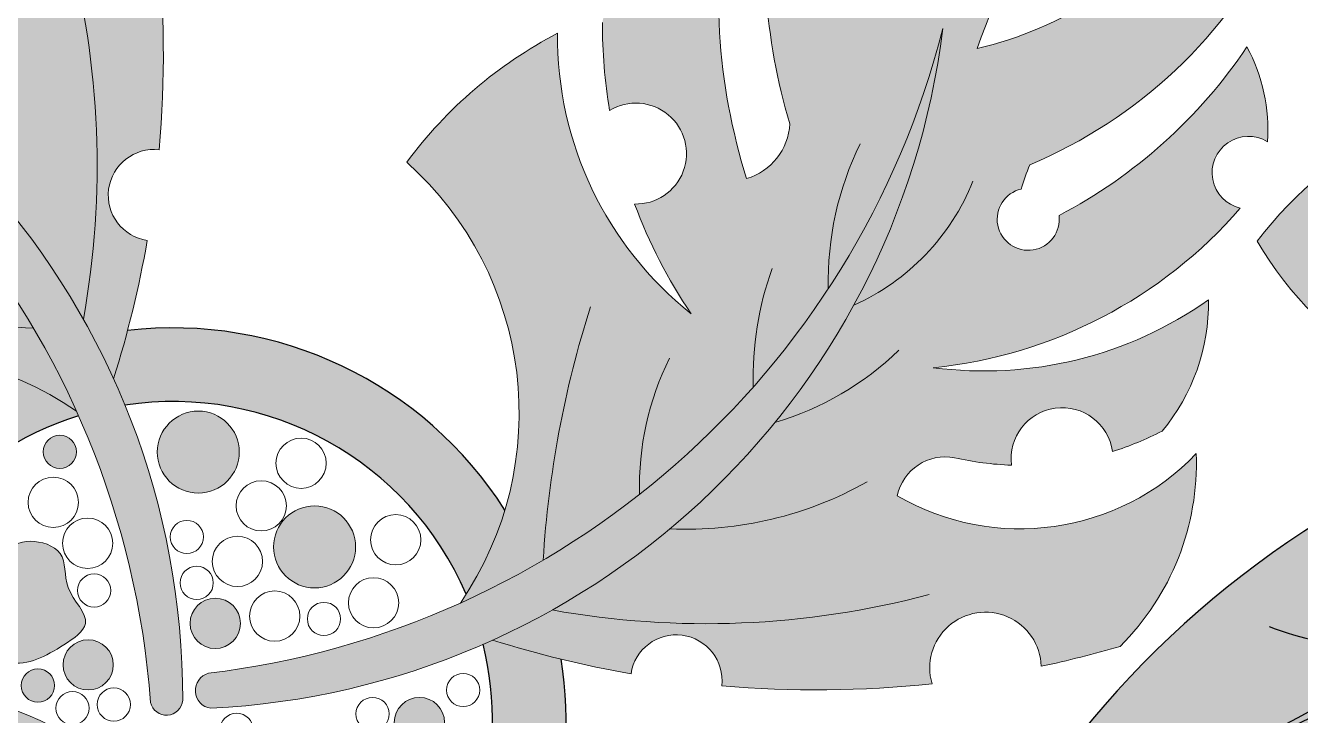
# Model space of a CAD drawing. Header units: inches. Extents: x 9636 to 21597, y -10243 to 557.
# Drawn here: x 13398.07 to 13414.81, y -8530.56 to -8521.49 of the extents above; entities that cross this region are included whole.
import ezdxf

# ---------------------------------------------------------------- set-up
doc = ezdxf.new("R2010")
doc.units = ezdxf.units.IN
doc.header["$MEASUREMENT"] = 0
doc.layers.add('estofado', color=7, linetype='Continuous', lineweight=25)
doc.layers.add('MESA', color=7, linetype='Continuous')

# ---------------------------------------------------------------- blocks, each defined once
blk = doc.blocks.new('folha Ant')
at = {"layer": 'MESA', "ltscale": 0.8}
h = blk.add_hatch(color=85, dxfattribs=at)
h.dxf.hatch_style = 1
h.set_gradient(color1=(103, 159, 96), color2=(179, 207, 175), one_color=1, tint=0.75, name='INVCURVED')
h.paths.add_polyline_path([(0.2265621468313839, 0.067551627434284, 0.1995123331975758), (0.09892586465855402, 0.006731651373172554, 0.0967495278531692), (0.3533341132944088, 0.007492088701326338, -0.08665420676483183), (0.1023075862732412, -0.005289201364917062, 0.1924888780828612), (0.2265621468304744, -0.06244837256554092, 0.1586077411667837), (0.3952802919023952, 0.002551627434343118, 0.1586077411660197)])
h = blk.add_hatch(color=35, dxfattribs=at)
h.dxf.hatch_style = 1
h.set_gradient(color1=(179, 116, 77), color2=(114, 74, 49), one_color=1, tint=0.3199999928474426, name='CURVED')
h.paths.add_polyline_path([(0.05000099493565813, -0.0003325791788029164), (0.0485055512837107, 0.005697716308816325, 0.03310768506175343), (0, -5.684341886080801e-14, 0.8090823413515376), (0.001982235223181306, -0.00600525314899869, -0.032777259300629)])
h.paths.add_polyline_path([(0.09733876678762954, 0.004943037555904084, 0.03310768506174779), (0.0485055512837107, 0.005697716308816325), (0.05000099493565813, -0.0003325791788029164, -0.03277725930060161), (0.09834927486917877, -0.0009839943787710581), (0.0952802919024407, 0.002551627434456805)])
h = blk.add_hatch(color=85, dxfattribs=at)
h.dxf.hatch_style = 1
h.set_gradient(color1=(103, 159, 96), color2=(52, 80, 48), one_color=1, tint=0.25)
h.paths.add_polyline_path([(0.353334113293613, 0.007492088701155808, -0.09674952785286056), (0.09892586465855402, 0.006731651373229397, 0.007527451123012324), (0.09528029190232701, 0.002551627434399961, 0.01429188129494994), (0.1023075862732412, -0.005289201364917062, 0.08665420676455064)])
blk.add_lwpolyline([(0.09834927486917877, -0.0009839943787710581), (0.09528029190232701, 0.002551627434399961), (0.09733876678762954, 0.004943037555904084, 0.06628802967972178), (0, -5.684341886080801e-14, 0.8090823413515378), (0.001982235223181306, -0.00600525314899869, -0.06562502276091056)], format="xyb", close=True, dxfattribs=at)
for centre, radius, start, end in [((0.2359212193687199, -0.116427435949106), 0.1842169590516126, 92.91214396360807, 139.7695295797653), ((0.2110445794835414, -0.22419454821312), 0.2921585629436255, 50.90546460646404, 86.95538728132964), ((0.1514763381197781, 0.1013313988557911), 0.1128992328564817, 290.5634166545447, 330.4539067144626), ((0.2122509936349388, 0.08793577454724755), 0.09551348369490566, 283.0012749323539, 333.1910720874903), ((0.1143519570299532, 0.1191639001535236), 0.1187176334694229, 277.6411412097905, 318.4820087943453), ((0.2241834180391606, 0.6583472640468244), 0.6635452971417175, 259.1189790274021, 281.2235391101338), ((0.1912233305980635, 0.7198824189188713), 0.7306024147604738, 263.0096624057024, 282.8198580038254), ((0.2359212193687199, 0.1215306908179059), 0.1842169590516126, 220.2304704202346, 267.0878560363919), ((0.2110445794835414, 0.2292978030819199), 0.2921585629436255, 273.0446127186704, 309.0945353935359), ((0.1126560144376754, -0.1239479423437615), 0.1214242157519734, 41.75279468237299, 70.1060592868036), ((0.185327045767167, -0.08212347498869121), 0.07272381235332499, 27.73755792858033, 79.23474605660121), ((0.2380907894142865, -0.09953432116532213), 0.0901952331959032, 48.80268108674045, 88.011030410351)]:
    blk.add_arc(centre, radius, start, end, dxfattribs=at)
blk = doc.blocks.new('folha A')
at = {"layer": 'MESA', "ltscale": 0.8}
h = blk.add_hatch(color=7, dxfattribs=at)
h.dxf.hatch_style = 1
h.set_gradient(color1=(237, 238, 238), one_color=1, tint=1)
h.paths.add_polyline_path([(0.1500000000024784, -7.673861546209082e-12, 0.2569091805170801), (0.05431242336749165, 0.04999999999228066, 0.2403030205165218), (0.002782093347718728, 0.007503646251052487, -0.3583807301859824), (0.04894139678992815, 0.03059436764254997, 0.2702333190890776), (5.456968210637569e-12, -1.932676241267473e-12, -0.3489770048102109), (0.03628817426874775, 0.01493760461522697, 0.2509502793129825), (0.003901165531260631, -7.219114195322618e-12, -0.2453890551403372), (0.02981159426781232, 0.00799554186886553, 0.1532458537889449), (0.008185660595472655, -6.87805368215777e-12, 0.1518402250092038), (0.02960036002639299, -0.00798438780594779, 0.00137366511991412), (0.02981159426769864, -0.007995541881200552, -0.245389055139057), (0.003901165531260631, -5.172751116333529e-12, 0.2509502793127925), (0.03628817426874775, -0.014937604627562, -0.3489770048638718), (2.501110429875553e-12, -5.172751116333529e-12, 0.2702333191166405), (0.04894139678970078, -0.03059436765488499, -0.358380731124288), (0.002782093292694299, -0.007503646139639386, 0.240303021013481), (0.05431242336737796, -0.05000000000768523, 0.2569091805174252)])
edge = h.paths.add_edge_path(flags=16)
edge.add_arc((0.00978980243417027, 0.05522664400842814), 0.05522670332586323, 269.91602910653864, 271.41538979230364, ccw=False)
edge.add_arc((0.01099763063768933, -0.04872312625246877), 0.04874016773395203, 89.8162517801581, 91.51516711851127, ccw=False)
edge.add_arc((0.00978980243451133, 0.05522664400848498), 0.05522670332586323, 271.4153897919484, 288.9744624160262)
edge.add_spline(control_points=[(0.02784935699230573, 0.002988858237756631), (0.02806037680102236, 0.002966732311222131), (0.03002978532470024, 0.00275302420556045), (0.03199132851580089, 0.002473086161046467), (0.03373926401559402, 0.002219317153333122)], knot_values=[0.2471511740125481, 0.2471511740125481, 0.2471511740125481, 0.2471511740125481, 0.247785628570655, 0.2530743171580143, 0.2530743171580143, 0.2530743171580143, 0.2530743171580143], degree=3, periodic=0)
edge.add_spline(control_points=[(0.03373926401559402, 0.002219317153333122), (0.03490100220369641, 0.002050653522871926), (0.0360611952067984, 0.001880304044732384), (0.03722065705585464, 0.001722650487010924)], knot_values=[0.2436361292652643, 0.2436361292652643, 0.2436361292652643, 0.2436361292652643, 0.2471511740125481, 0.2471511740125481, 0.2471511740125481, 0.2471511740125481], degree=3, periodic=0)
edge.add_spline(control_points=[(0.03722065705585464, 0.001722650487010924), (0.03854585793260412, 0.001542461175120025), (0.04049246844272147, 0.001301966591597647), (0.04243964135309852, 0.001143708377355779), (0.04306257879022724, 0.001100603847874027)], knot_values=[0.2377304945037521, 0.2377304945037521, 0.2377304945037521, 0.2377304945037521, 0.2417479965750198, 0.2436361292652643, 0.2436361292652643, 0.2436361292652643, 0.2436361292652643], degree=3, periodic=0)
edge.add_spline(control_points=[(0.04306257879022724, 0.001100603847874027), (0.04402336983901023, 0.001034121335180771), (0.04498509547522644, 0.0009854644238203036), (0.04594898623838617, 0.0009512840470620176)], knot_values=[0.2348183224622999, 0.2348183224622999, 0.2348183224622999, 0.2348183224622999, 0.2377304945037521, 0.2377304945037521, 0.2377304945037521, 0.2377304945037521], degree=3, periodic=0)
edge.add_spline(control_points=[(0.04594898623838617, 0.0009512840470620176), (0.04723566903919618, 0.0009056571932433144), (0.04852620991562162, 0.0008858263155957502), (0.04982353589400645, 0.000883825147582229)], knot_values=[0.2309309092598198, 0.2309309092598198, 0.2309309092598198, 0.2309309092598198, 0.2348183224622999, 0.2348183224622999, 0.2348183224622999, 0.2348183224622999], degree=3, periodic=0)
edge.add_spline(control_points=[(0.04982353589400645, 0.000883825147582229), (0.05131195264323196, 0.0008815292157464683), (0.05280930053970678, 0.0009027023137946344), (0.05431999989559699, 0.0009353140121675096)], knot_values=[0.2264708961110354, 0.2264708961110354, 0.2264708961110354, 0.2264708961110354, 0.2309309092598199, 0.2309309092598199, 0.2309309092598199, 0.2309309092598199], degree=3, periodic=0)
edge.add_spline(control_points=[(0.05431999989559699, 0.0009353140121675096), (0.05467675710667663, 0.0009430153847347356), (0.0563551683278547, 0.0009821669427196866), (0.05805127458336301, 0.001031886807993487), (0.05937170986010187, 0.001127383879236277)], knot_values=[0.2215260703448321, 0.2215260703448321, 0.2215260703448321, 0.2215260703448321, 0.222579318859487, 0.2264708961110354, 0.2264708961110354, 0.2264708961110354, 0.2264708961110354], degree=3, periodic=0)
edge.add_spline(control_points=[(0.05937170986010187, 0.001127383879236277), (0.06085054868128736, 0.001234337077846703), (0.06231132516677462, 0.001411993067449657), (0.06371841402517475, 0.00173034106637715)], knot_values=[0.2171676473178, 0.2171676473178, 0.2171676473178, 0.2171676473178, 0.2215260703448321, 0.2215260703448321, 0.2215260703448321, 0.2215260703448321], degree=3, periodic=0)
edge.add_spline(control_points=[(0.06371841402517475, 0.00173034106637715), (0.06478352722297132, 0.001971318495122887), (0.06603866541559, 0.002361556979622037), (0.06722575404944564, 0.002915198858829626), (0.06743343269488378, 0.003016158018738224)], knot_values=[0.2131642620453263, 0.2131642620453263, 0.2131642620453263, 0.2131642620453263, 0.2164634238997696, 0.2171676473178, 0.2171676473178, 0.2171676473178, 0.2171676473178], degree=3, periodic=0)
edge.add_spline(control_points=[(0.06743343269488378, 0.003016158018738224), (0.06849341873180492, 0.003531450766445232), (0.07003759998883652, 0.004443105660868696), (0.0718040038906338, 0.005119672609225745), (0.07239768455485773, 0.005238589964903895)], knot_values=[0.2077773224475375, 0.2077773224475375, 0.2077773224475375, 0.2077773224475375, 0.2113716592103856, 0.2131642620453263, 0.2131642620453263, 0.2131642620453263, 0.2131642620453263], degree=3, periodic=0)
edge.add_spline(control_points=[(0.07239768455485773, 0.005238589964903895), (0.07291081872870109, 0.005341373435499008), (0.07435783566472765, 0.005406880691339211), (0.07574462811965077, 0.004447207654777685), (0.07622359343702101, 0.003643406866558507)], knot_values=[0.203445163018474, 0.203445163018474, 0.203445163018474, 0.203445163018474, 0.2049945578871382, 0.2077773224475375, 0.2077773224475375, 0.2077773224475375, 0.2077773224475375], degree=3, periodic=0)
edge.add_spline(control_points=[(0.07622359343702101, 0.003643406866558507), (0.07625266308502887, 0.00359462211082473), (0.07681429440560805, 0.002586127203869637), (0.07670026749940462, 0.001198854166148067), (0.07634833208931013, 1.875992921895886e-05), (0.07631620536676564, -8.157449991585963e-05)], knot_values=[0.1996944706411438, 0.1996944706411438, 0.1996944706411438, 0.1996944706411438, 0.1998633638435843, 0.2031371852270858, 0.203445163018474, 0.203445163018474, 0.203445163018474, 0.203445163018474], degree=3, periodic=0)
edge.add_spline(control_points=[(0.07631620536676564, -8.157449991585963e-05), (0.07609225497276384, -0.0007809902242001954), (0.07566169105405152, -0.001662688312421778), (0.0750175512879423, -0.002399841302008099), (0.07483154352223664, -0.002587782702221375)], knot_values=[0.1967564236367511, 0.1967564236367511, 0.1967564236367511, 0.1967564236367511, 0.1989032889930779, 0.1996944706411438, 0.1996944706411438, 0.1996944706411438, 0.1996944706411438], degree=3, periodic=0)
edge.add_spline(control_points=[(0.07483154352223664, -0.002587782702221375), (0.07430826653637723, -0.003116499388340799), (0.07343737783855886, -0.003739118601174596), (0.0725002137970705, -0.004194495265949172), (0.0722284720523021, -0.004312485862044468)], knot_values=[0.1936429904609736, 0.1936429904609736, 0.1936429904609736, 0.1936429904609736, 0.1958687424163022, 0.1967564236367511, 0.1967564236367511, 0.1967564236367511, 0.1967564236367511], degree=3, periodic=0)
edge.add_spline(control_points=[(0.0722284720523021, -0.004312485862044468), (0.0708485967844581, -0.004911629381581406), (0.0693515594737164, -0.005205392269715503), (0.06784782701390668, -0.005423134433044652)], knot_values=[0.1891354409754396, 0.1891354409754396, 0.1891354409754396, 0.1891354409754396, 0.1936429904609736, 0.1936429904609736, 0.1936429904609736, 0.1936429904609736], degree=3, periodic=0)
edge.add_spline(control_points=[(0.06784782701390668, -0.005423134433044652), (0.06771109282829002, -0.005442933698020624), (0.0666955122037507, -0.005585264745889162), (0.06568145818800986, -0.005702453773039906), (0.06480480992911453, -0.005788476722557334)], knot_values=[0.1860923947748148, 0.1860923947748148, 0.1860923947748148, 0.1860923947748148, 0.186502265629451, 0.1891354409754396, 0.1891354409754396, 0.1891354409754396, 0.1891354409754396], degree=3, periodic=0)
edge.add_spline(control_points=[(0.06480480992911453, -0.005788476722557334), (0.06346987846325192, -0.005919469673131061), (0.06213685268392055, -0.006014795047178723), (0.06080459832423912, -0.006086612136357417)], knot_values=[0.1820826809719926, 0.1820826809719926, 0.1820826809719926, 0.1820826809719926, 0.1860923947748149, 0.1860923947748149, 0.1860923947748149, 0.1860923947748149], degree=3, periodic=0)
edge.add_spline(control_points=[(0.06080459832423912, -0.006086612136357417), (0.05957802838531734, -0.006152732154646401), (0.05835211233090831, -0.006198925661351495), (0.05712596498244693, -0.00623468172915409)], knot_values=[0.1783910477803653, 0.1783910477803653, 0.1783910477803653, 0.1783910477803653, 0.1820826809719925, 0.1820826809719925, 0.1820826809719925, 0.1820826809719925], degree=3, periodic=0)
edge.add_spline(control_points=[(0.05712596498244693, -0.00623468172915409), (0.05675494932904712, -0.006245501033106393), (0.05552221269863367, -0.006278272182100864), (0.05428897160959423, -0.006303396491318836), (0.05342656269056079, -0.006314048167666897)], knot_values=[0.1746797876871894, 0.1746797876871894, 0.1746797876871894, 0.1746797876871894, 0.175796826109966, 0.1783910477803653, 0.1783910477803653, 0.1783910477803653, 0.1783910477803653], degree=3, periodic=0)
edge.add_spline(control_points=[(0.05342656269056079, -0.006314048167666897), (0.05249061516803977, -0.006325608124768678), (0.05155424776023665, -0.006329028731045128), (0.05061731985131246, -0.006320252625926059)], knot_values=[0.171864353741853, 0.171864353741853, 0.171864353741853, 0.171864353741853, 0.1746797876871893, 0.1746797876871893, 0.1746797876871893, 0.1746797876871893], degree=3, periodic=0)
edge.add_spline(control_points=[(0.05061731985131246, -0.006320252625926059), (0.04941778867168978, -0.006309016743671236), (0.04821733876349299, -0.006277788988711563), (0.04701567503923343, -0.006218054850364751)], knot_values=[0.1682598066156458, 0.1682598066156458, 0.1682598066156458, 0.1682598066156458, 0.171864353741853, 0.171864353741853, 0.171864353741853, 0.171864353741853], degree=3, periodic=0)
edge.add_spline(control_points=[(0.04701567503923343, -0.006218054850364751), (0.04533352135808855, -0.006134435782371384), (0.04335782696955448, -0.005970847525702538), (0.04137774721482401, -0.005698290707812248), (0.04108596226785721, -0.005656084751194612)], knot_values=[0.1623418216133556, 0.1623418216133556, 0.1623418216133556, 0.1623418216133556, 0.1673876610569998, 0.1682598066156458, 0.1682598066156458, 0.1682598066156458, 0.1682598066156458], degree=3, periodic=0)
edge.add_spline(control_points=[(0.04108596226785721, -0.005656084751194612), (0.03985202739011129, -0.005477599183620896), (0.03861851202816524, -0.005262653993156619), (0.03739439345929441, -0.00503605057696177)], knot_values=[0.1586535887747186, 0.1586535887747186, 0.1586535887747186, 0.1586535887747186, 0.1623418216133555, 0.1623418216133555, 0.1623418216133555, 0.1623418216133555], degree=3, periodic=0)
edge.add_spline(control_points=[(0.03739439345929441, -0.00503605057696177), (0.03652465952029615, -0.004875049276279242), (0.0356596691536879, -0.004708162814949901), (0.034802642192858, -0.004544286581960932)], knot_values=[0.1560331062850654, 0.1560331062850654, 0.1560331062850654, 0.1560331062850654, 0.1586535887747186, 0.1586535887747186, 0.1586535887747186, 0.1586535887747186], degree=3, periodic=0)
edge.add_spline(control_points=[(0.034802642192858, -0.004544286581960932), (0.03347198734707035, -0.004289845690948368), (0.03168210438002461, -0.003952487673529959), (0.02995042858333363, -0.003690664828013723), (0.02948815832485252, -0.003626515103007932)], knot_values=[0.1504801710943955, 0.1504801710943955, 0.1504801710943955, 0.1504801710943955, 0.1545488385723417, 0.1560331062850654, 0.1560331062850654, 0.1560331062850654, 0.1560331062850654], degree=3, periodic=0)
edge.add_arc((0.01099763063734827, -0.04872312625246877), 0.04874016773395205, 67.70537335333205, 89.81625177975714)
at = {"layer": 'MESA', "lineweight": 5, "ltscale": 0.8}
h = blk.add_hatch(color=83, dxfattribs=at)
h.dxf.hatch_style = 1
h.set_gradient(color1=(117, 211, 105), one_color=1, tint=1)
h.paths.add_polyline_path([(0.04894139678992815, 0.03059436764254997, 0.3583807301414101), (0.002782093350333525, 0.007503646256907359, 0.02724021252780064), (2.273736754432321e-12, -8.01492205937393e-12, -0.27023331912118)])
h.paths.add_polyline_path([(0.003901165532056439, -6.139089236967266e-12, -0.2509502793036039), (0.03628817426874775, 0.01493760461522697, 0.3489770048638718), (2.501110429875553e-12, -7.16227077646181e-12, 0.3489770048564635), (0.03628817426886144, -0.014937604627562, -0.2509502793046178)])
h.paths.add_polyline_path([(0.02981159426781232, 0.00799554186886553, 0.2453890551401661), (0.003901165531260631, -7.16227077646181e-12, 0.2453890551330679), (0.02981159426769864, -0.007995541881200552, -0.1532458537798691), (0.008185660596495836, -6.139089236967266e-12, -0.1532458537804744)], flags=17)
h.paths.add_polyline_path([(2.614797267597169e-12, -5.115907697472721e-12, 0.02724021243329556), (0.002782093339305902, -0.007503646244686024, 0.3583807303279284), (0.04894139678981446, -0.03059436765488499, -0.2702333191168038)])
h = blk.add_hatch(color=95, dxfattribs=at)
h.dxf.hatch_style = 1
h.set_gradient(color1=(68, 182, 53), color2=(121, 213, 109), one_color=1, tint=0.6299999952316284, name='CYLINDER')
edge = h.paths.add_edge_path()
edge.add_spline(control_points=[(0.0722284720523021, -0.004312485862044468), (0.0725002137970705, -0.004194495265949172), (0.07343737783855886, -0.003739118601174596), (0.07430826653637723, -0.003116499388340799), (0.07483154352223664, -0.002587782702221375)], knot_values=[0.1936429904609736, 0.1936429904609736, 0.1936429904609736, 0.1936429904609736, 0.1945306716814224, 0.1967564236367511, 0.1967564236367511, 0.1967564236367511, 0.1967564236367511], degree=3, periodic=0)
edge.add_spline(control_points=[(0.07483154352223664, -0.002587782702221375), (0.0750175512879423, -0.002399841302008099), (0.07566169105405152, -0.001662688312421778), (0.07609225497276384, -0.0007809902242001954), (0.07631620536676564, -8.157449991585963e-05)], knot_values=[0.1967564236367511, 0.1967564236367511, 0.1967564236367511, 0.1967564236367511, 0.197547605284817, 0.1996944706411439, 0.1996944706411439, 0.1996944706411439, 0.1996944706411439], degree=3, periodic=0)
edge.add_spline(control_points=[(0.07631620536676564, -8.157449991585963e-05), (0.07634833208931013, 1.875992921895886e-05), (0.07670026749940462, 0.001198854166148067), (0.07681429440560805, 0.002586127203869637), (0.07625266308502887, 0.00359462211082473), (0.07622359343702101, 0.003643406866558507)], knot_values=[0.1996944706411439, 0.1996944706411439, 0.1996944706411439, 0.1996944706411439, 0.2000024484325321, 0.2032762698160336, 0.2034451630184741, 0.2034451630184741, 0.2034451630184741, 0.2034451630184741], degree=3, periodic=0)
edge.add_spline(control_points=[(0.07622359343702101, 0.003643406866558507), (0.07574462811965077, 0.004447207654777685), (0.07435783566472765, 0.005406880691339211), (0.07291081872870109, 0.005341373435499008), (0.07239768455485773, 0.005238589964903895)], knot_values=[0.2034451630184741, 0.2034451630184741, 0.2034451630184741, 0.2034451630184741, 0.2062279275788734, 0.2077773224475375, 0.2077773224475375, 0.2077773224475375, 0.2077773224475375], degree=3, periodic=0)
edge.add_spline(control_points=[(0.07239768455485773, 0.005238589964903895), (0.0718040038906338, 0.005119672609225745), (0.07003759998883652, 0.004443105660868696), (0.06849341873180492, 0.003531450766445232), (0.06743343269488378, 0.003016158018738224)], knot_values=[0.2077773224475375, 0.2077773224475375, 0.2077773224475375, 0.2077773224475375, 0.2095699252824783, 0.2131642620453263, 0.2131642620453263, 0.2131642620453263, 0.2131642620453263], degree=3, periodic=0)
edge.add_spline(control_points=[(0.06743343269488378, 0.003016158018738224), (0.06722575404944564, 0.002915198858829626), (0.06603866541559, 0.002361556979622037), (0.06478352722297132, 0.001971318495122887), (0.06371841402517475, 0.00173034106637715)], knot_values=[0.2131642620453263, 0.2131642620453263, 0.2131642620453263, 0.2131642620453263, 0.2138684854633567, 0.2171676473178, 0.2171676473178, 0.2171676473178, 0.2171676473178], degree=3, periodic=0)
edge.add_spline(control_points=[(0.06371841402517475, 0.00173034106637715), (0.06231132516677462, 0.001411993067449657), (0.06085054868128736, 0.001234337077846703), (0.05937170986010187, 0.001127383879236277)], knot_values=[0.2171676473178, 0.2171676473178, 0.2171676473178, 0.2171676473178, 0.2215260703448321, 0.2215260703448321, 0.2215260703448321, 0.2215260703448321], degree=3, periodic=0)
edge.add_spline(control_points=[(0.05937170986010187, 0.001127383879236277), (0.05805127458336301, 0.001031886807993487), (0.0563551683278547, 0.0009821669427196866), (0.05467675710667663, 0.0009430153847347356), (0.05431999989559699, 0.0009353140121675096)], knot_values=[0.2215260703448321, 0.2215260703448321, 0.2215260703448321, 0.2215260703448321, 0.2254176475963806, 0.2264708961110354, 0.2264708961110354, 0.2264708961110354, 0.2264708961110354], degree=3, periodic=0)
edge.add_spline(control_points=[(0.05431999989559699, 0.0009353140121675096), (0.05280930053970678, 0.0009027023137946344), (0.05131195264323196, 0.0008815292157464683), (0.04982353589400645, 0.000883825147582229)], knot_values=[0.2264708961110354, 0.2264708961110354, 0.2264708961110354, 0.2264708961110354, 0.2309309092598199, 0.2309309092598199, 0.2309309092598199, 0.2309309092598199], degree=3, periodic=0)
edge.add_spline(control_points=[(0.04982353589400645, 0.000883825147582229), (0.04852620991562162, 0.0008858263155957502), (0.04723566903919618, 0.0009056571932433144), (0.04594898623838617, 0.0009512840470620176)], knot_values=[0.2309309092598199, 0.2309309092598199, 0.2309309092598199, 0.2309309092598199, 0.2348183224622999, 0.2348183224622999, 0.2348183224622999, 0.2348183224622999], degree=3, periodic=0)
edge.add_spline(control_points=[(0.04594898623838617, 0.0009512840470620176), (0.04498509547522644, 0.0009854644238203036), (0.04402336983901023, 0.001034121335180771), (0.04306257879022724, 0.001100603847874027)], knot_values=[0.2348183224622999, 0.2348183224622999, 0.2348183224622999, 0.2348183224622999, 0.2377304945037521, 0.2377304945037521, 0.2377304945037521, 0.2377304945037521], degree=3, periodic=0)
edge.add_spline(control_points=[(0.04306257879022724, 0.001100603847874027), (0.04243964135309852, 0.001143708377355779), (0.04049246844272147, 0.001301966591597647), (0.03854585793260412, 0.001542461175120025), (0.03722065705585464, 0.001722650487010924)], knot_values=[0.2377304945037521, 0.2377304945037521, 0.2377304945037521, 0.2377304945037521, 0.2396186271939966, 0.2436361292652643, 0.2436361292652643, 0.2436361292652643, 0.2436361292652643], degree=3, periodic=0)
edge.add_spline(control_points=[(0.03722065705585464, 0.001722650487010924), (0.0360611952067984, 0.001880304044732384), (0.03490100220369641, 0.002050653522871926), (0.03373926401559402, 0.002219317153333122)], knot_values=[0.2436361292652643, 0.2436361292652643, 0.2436361292652643, 0.2436361292652643, 0.2471511740125481, 0.2471511740125481, 0.2471511740125481, 0.2471511740125481], degree=3, periodic=0)
edge.add_spline(control_points=[(0.03373926401559402, 0.002219317153333122), (0.03199132851580089, 0.002473086161046467), (0.03002978532470024, 0.00275302420556045), (0.02806037680102236, 0.002966732311222131), (0.02784935699230573, 0.002988858237756631)], knot_values=[0.2471511740125481, 0.2471511740125481, 0.2471511740125481, 0.2471511740125481, 0.2524398625999075, 0.2530743171580144, 0.2530743171580144, 0.2530743171580144, 0.2530743171580144], degree=3, periodic=0)
edge.add_arc((0.01099763063723458, 0.04872312623894004), 0.04874016773395204, 271.51516711169256, 290.2273514497534, ccw=False)
edge.add_arc((0.01099763063734827, -0.04872312625246877), 0.04874016773395205, 67.70537335303408, 88.48483288844102, ccw=False)
edge.add_spline(control_points=[(0.02948815832485252, -0.003626515103007932), (0.02995042858333363, -0.003690664828013723), (0.03168210438002461, -0.003952487673529959), (0.03347198734707035, -0.004289845690948368), (0.034802642192858, -0.004544286581960932)], knot_values=[0.1504801710943955, 0.1504801710943955, 0.1504801710943955, 0.1504801710943955, 0.1519644388071193, 0.1560331062850654, 0.1560331062850654, 0.1560331062850654, 0.1560331062850654], degree=3, periodic=0)
edge.add_spline(control_points=[(0.034802642192858, -0.004544286581960932), (0.0356596691536879, -0.004708162814949901), (0.03652465952029615, -0.004875049276279242), (0.03739439345929441, -0.00503605057696177)], knot_values=[0.1560331062850654, 0.1560331062850654, 0.1560331062850654, 0.1560331062850654, 0.1586535887747186, 0.1586535887747186, 0.1586535887747186, 0.1586535887747186], degree=3, periodic=0)
edge.add_spline(control_points=[(0.03739439345929441, -0.00503605057696177), (0.03861851202816524, -0.005262653993156619), (0.03985202739011129, -0.005477599183620896), (0.04108596226785721, -0.005656084751194612)], knot_values=[0.1586535887747186, 0.1586535887747186, 0.1586535887747186, 0.1586535887747186, 0.1623418216133556, 0.1623418216133556, 0.1623418216133556, 0.1623418216133556], degree=3, periodic=0)
edge.add_spline(control_points=[(0.04108596226785721, -0.005656084751194612), (0.04137774721482401, -0.005698290707812248), (0.04335782696955448, -0.005970847525702538), (0.04533352135808855, -0.006134435782371384), (0.04701567503923343, -0.006218054850364751)], knot_values=[0.1623418216133556, 0.1623418216133556, 0.1623418216133556, 0.1623418216133556, 0.1632139671720015, 0.1682598066156458, 0.1682598066156458, 0.1682598066156458, 0.1682598066156458], degree=3, periodic=0)
edge.add_spline(control_points=[(0.04701567503923343, -0.006218054850364751), (0.04821733876349299, -0.006277788988711563), (0.04941778867168978, -0.006309016743671236), (0.05061731985131246, -0.006320252625926059)], knot_values=[0.1682598066156458, 0.1682598066156458, 0.1682598066156458, 0.1682598066156458, 0.171864353741853, 0.171864353741853, 0.171864353741853, 0.171864353741853], degree=3, periodic=0)
edge.add_spline(control_points=[(0.05061731985131246, -0.006320252625926059), (0.05155424776023665, -0.006329028731045128), (0.05249061516803977, -0.006325608124768678), (0.05342656269056079, -0.006314048167666897)], knot_values=[0.171864353741853, 0.171864353741853, 0.171864353741853, 0.171864353741853, 0.1746797876871894, 0.1746797876871894, 0.1746797876871894, 0.1746797876871894], degree=3, periodic=0)
edge.add_spline(control_points=[(0.05342656269056079, -0.006314048167666897), (0.05428897160959423, -0.006303396491318836), (0.05552221269863367, -0.006278272182100864), (0.05675494932904712, -0.006245501033106393), (0.05712596498244693, -0.00623468172915409)], knot_values=[0.1746797876871894, 0.1746797876871894, 0.1746797876871894, 0.1746797876871894, 0.1772740093575887, 0.1783910477803653, 0.1783910477803653, 0.1783910477803653, 0.1783910477803653], degree=3, periodic=0)
edge.add_spline(control_points=[(0.05712596498244693, -0.00623468172915409), (0.05835211233090831, -0.006198925661351495), (0.05957802838531734, -0.006152732154646401), (0.06080459832423912, -0.006086612136357417)], knot_values=[0.1783910477803653, 0.1783910477803653, 0.1783910477803653, 0.1783910477803653, 0.1820826809719925, 0.1820826809719925, 0.1820826809719925, 0.1820826809719925], degree=3, periodic=0)
edge.add_spline(control_points=[(0.06080459832423912, -0.006086612136357417), (0.06213685268392055, -0.006014795047178723), (0.06346987846325192, -0.005919469673131061), (0.06480480992911453, -0.005788476722557334)], knot_values=[0.1820826809719925, 0.1820826809719925, 0.1820826809719925, 0.1820826809719925, 0.1860923947748148, 0.1860923947748148, 0.1860923947748148, 0.1860923947748148], degree=3, periodic=0)
edge.add_spline(control_points=[(0.06480480992911453, -0.005788476722557334), (0.06568145818800986, -0.005702453773039906), (0.0666955122037507, -0.005585264745889162), (0.06771109282829002, -0.005442933698020624), (0.06784782701390668, -0.005423134433044652)], knot_values=[0.1860923947748148, 0.1860923947748148, 0.1860923947748148, 0.1860923947748148, 0.1887255701208035, 0.1891354409754396, 0.1891354409754396, 0.1891354409754396, 0.1891354409754396], degree=3, periodic=0)
edge.add_spline(control_points=[(0.06784782701390668, -0.005423134433044652), (0.0693515594737164, -0.005205392269715503), (0.0708485967844581, -0.004911629381581406), (0.0722284720523021, -0.004312485862044468)], knot_values=[0.1891354409754396, 0.1891354409754396, 0.1891354409754396, 0.1891354409754396, 0.1936429904609736, 0.1936429904609736, 0.1936429904609736, 0.1936429904609736], degree=3, periodic=0)
at = {"layer": 'MESA', "lineweight": 9, "ltscale": 0.8}
for p, q in [((0.0506669123122947, -0.002149788800977603), (0.04766738532919135, 0.008639470534433258)), ((0.06743343270534297, 0.0003402961420988504), (0.06743343270534297, 0.008838192890834762)), ((0.07097013843372224, 0.001097488021969184), (0.07358055322083601, 0.00866991855212973)), ((0.03239842188611419, 0.0003585478950185461), (0.0358430615689258, 0.005138886673478282)), ((0.03670437366497481, 0.001027807264392777), (0.04139289410272795, 0.00733788174431993)), ((0.04346810842309878, -0.002749196835623025), (0.04274831933923906, 0.004083952413282077)), ((0.05450203376869922, -0.0005975369184056945), (0.05383215817744258, 0.005043278192147227)), ((0.0603852823452371, -0.001310634610149464), (0.05714577494245532, 0.006481584551920605)), ((0.06366709447638641, -0.0002709670030753841), (0.06381926975836905, 0.005663411348109548)), ((0.07447975696197773, 0.002315835172680636), (0.08087583623876071, 0.007185129924437206)), ((0.02991050820105556, -0.0007887538810678052), (0.02359523399900354, 0.0002629394136874907)), ((0.0455074093767962, -0.0006931453997367498), (0.04656000580223463, 0.003226717046686645)), ((0.07442269123123424, 0.0005085704808038827), (0.08360129553909701, -0.002352093277124823)), ((0.03306829747737083, -0.001744838694492046), (0.0355560589871402, -0.005760394910737432)), ((0.03593877982132199, -0.002127272619816267), (0.03842669350638062, -0.007098913649542737)), ((0.03998877277592783, -0.001790212211005837), (0.0422683584998822, -0.009822177529315468)), ((0.05462620879882252, -0.003708266748844835), (0.0518666622353976, -0.009702347095469577)), ((0.06290484848898359, -0.003588351026451164), (0.05786571620149061, -0.00958243137313275)), ((0.06794398077636288, -0.002988942991805743), (0.06758408623443302, -0.01209989394561717)), ((0.07181227644423416, -0.002856916293183076), (0.07332794225271755, -0.00815768589518484)), ((0.07310911419722288, -0.00133613589110837), (0.07813470288454027, -0.004988106954897376)), ((0.04742740490951292, -0.004667336662009802), (0.04586776044459384, -0.01054150128629772)), ((0.05124867841527703, -0.004995527060032146), (0.04933492206907886, -0.009010997987786595)), ((0.05708551353086477, -0.004517484653320025), (0.05727695003554345, -0.01264412027870776)), ((0.06488540978386936, -0.004379487755215905), (0.06458075486932557, -0.009705246906662524))]:
    blk.add_line(p, q, dxfattribs=at)
for centre, radius, start, end in [((0.07020547252557208, -0.02176219361433596), 0.07350103021581711, 102.4876359423994, 162.7776828012337), ((0.05671225017078996, -0.06196845100754445), 0.11199416586583, 33.59497954719926, 91.2278360308839), ((0.07875828603528134, 0.001178711467161975), 0.03779035960110596, 48.94459180381985, 144.5333458640495), ((0.00673615542780226, 0.0481714661850674), 0.0482631034134151, 273.5313007263508, 328.710995080163), ((0.06548452255935899, -0.002265895420009656), 0.02499170896791176, 51.9711829949073, 139.6849855414374), ((0.009789802434625017, 0.05522664400854183), 0.05522670332592547, 269.9160291180983, 311.5613261238024), ((0.01099763063734827, -0.04872312625246877), 0.04874016773396249, 43.3702697983188, 91.51516710447389), ((0.07020547252557208, 0.02176219359898823), 0.07350103021581711, 197.2223171987663, 257.5123640576006), ((0.00673615542780226, -0.04817146619944879), 0.04826310341342344, 31.28900491989511, 86.46869927365576), ((0.05671225017078996, 0.06196845099219672), 0.11199416586583, 268.7721639691161, 326.4050204528007), ((0.06760360482724082, -0.001142890729965984), 0.02544559696843881, 213.6770178921662, 332.84146336245), ((0.08042463070125905, 0.001731409106810133), 0.04086016049710516, 217.4347997438042, 331.7322078727132)]:
    blk.add_arc(centre, radius, start, end, dxfattribs=at)
at = {"layer": 'MESA', "color": 62, "lineweight": 5, "ltscale": 0.8}
for centre, radius, start, end in [((0.03990060272587925, -0.009015247936531523), 0.04062828575796863, 77.1426402064678, 158.3650061540139), ((0.0507074537488279, -0.02667339942235003), 0.0572949919432905, 91.76636101785739, 152.2544980832791), ((0.02754186192350971, -0.01536137012584504), 0.03153610391282638, 73.89831961037034, 150.8495708938813), ((0.03403856093132163, -0.02276368356507419), 0.03776834508714992, 86.58524390803764, 142.9351488220486), ((0.02451165614456841, -0.02080998977891113), 0.02928904227900837, 79.57472959496688, 134.7240405880906), ((0.03173595774910609, -0.03045351015674669), 0.03849717881191259, 92.86524566176901, 127.7154849712638), ((0.0507074537488279, 0.02667339941001501), 0.0572949919432905, 207.7455019167209, 268.2336389821426), ((0.02754186192350971, 0.01536137011351002), 0.03153610391282638, 209.1504291061187, 286.1016803896297), ((0.03403856093132163, 0.02276368355273917), 0.03776834508714992, 217.0648511779514, 273.4147560919624), ((0.02451165614456841, 0.02080998976657611), 0.02928904227900837, 225.2759594119094, 280.4252704050331), ((0.03173595774910609, 0.03045351014441167), 0.03849717881191259, 232.2845150287361, 267.134754338231), ((0.03990060272587925, 0.009015247924196501), 0.04062828575796863, 201.6349938459861, 282.8573597935322)]:
    blk.add_arc(centre, radius, start, end, dxfattribs=at)
blk.add_open_spline([(0.02948815832485252, -0.003626515103007932), (0.02995042858333363, -0.003690664828013723), (0.03392144674046449, -0.004291067787733027), (0.04292112791733871, -0.006390196030110928), (0.05515218395339616, -0.006375341651903454), (0.0655425247363155, -0.005919126602464075), (0.07232662955084379, -0.004673900970203704), (0.07541999379986919, -0.002264836142103377), (0.0766349994396478, 0.0004047905306947541), (0.07689889479445355, 0.003615391631967668), (0.07384138008774244, 0.005823075521050214), (0.0702424644561006, 0.004625709526749233), (0.06484516408431773, 0.001268673301467516), (0.05437175062968436, 0.000867082069476055), (0.04164655322006183, 0.0007808754981510901), (0.03253431063228618, 0.002481248516176038), (0.02806037680102236, 0.002966732311222131), (0.02784935699230573, 0.002988858237756631)], degree=3, knots=[0.1504801710943955, 0.1504801710943955, 0.1504801710943955, 0.1504801710943955, 0.1519644388071193, 0.1632139671720015, 0.1772740093575887, 0.1887255701208035, 0.1945306716814224, 0.197547605284817, 0.2000024484325321, 0.2032762698160336, 0.2062279275788734, 0.2095699252824783, 0.2138684854633567, 0.2254176475963806, 0.2396186271939966, 0.2524398625999075, 0.2530743171580144, 0.2530743171580144, 0.2530743171580144, 0.2530743171580144], dxfattribs=at)
blk = doc.blocks.new('Anturio Completa')
at = {"layer": 'MESA'}
for name, p, rotation in [('folha Ant', (0.0721602323493471, -0.3655884559983065), 180), ('folha Ant', (0.04279620714748944, -0.355751804571355), 248.0349850699403), ('folha A', (-0.0806384879487041, -0.4386582278959281), 224.8255080541778)]:
    blk.add_blockref(name, p, dxfattribs=dict(at, rotation=rotation))
blk = doc.blocks.new('Novo Cashepo')
at = {"layer": 'estofado', "ltscale": 0.1}
h = blk.add_hatch(color=75, dxfattribs=at)
h.set_gradient(color1=(108, 164, 86), color2=(79, 120, 63), one_color=1, tint=0.3600000143051147, name='CYLINDER')
h.paths.add_polyline_path([(0.2827260933117878, 0.4266214254600041, -0.3149069167790368), (0.2643186612858585, 0.3891497284923213, -0.1221452219228325), (0.216694699892116, 0.5593369583996871, 0.2915452278100176), (0.1603631209083002, 0.4625507142541854, 0.04302708689003751), (0.1756204525712064, 0.411827909195068, -1.339401949372982), (0.2019710836100831, 0.3602426771347904, 0.06007174331747668), (0.2487519629873636, 0.3031368820374336, -0.2311171662218688), (0.1355001993640576, 0.4505528487879472, 0.1144897553839901), (0.06348113814305817, 0.3561145067994502, -0.3767460237825789), (0.1501531835671623, 0.1048838159320704, 0.2281238080250779), (0.3602306344716417, 0.5015690166308058, -0.2613003633888873), (0.1736437385391408, 0.08721901853588959, 0.03306219145914432), (0.2588262732636548, 0.08484434936990501, -0.9818947152350948), (0.3134280958568, 0.08926052348198217, 0.04885453870561538), (0.4361316440730656, 0.1168036993972465, -1.138232616921525), (0.4978111703503061, 0.140708259657401, 0.01886412120348538), (0.5414370898352514, 0.1622551826035549, 0.2089786032333224), (0.5618090193625165, 0.2846539168412255, -0.346635845157433), (0.3922406290435553, 0.2224392315659431, -0.4262499268513084), (0.4225085720479534, 0.2518643798364874, 0.04536990387058919), (0.4552292667078901, 0.2547007162629967, -0.9948550550353027), (0.5125198048258179, 0.2753438651846448, 0.04438058004899969), (0.5389789256676032, 0.2935717627952404, 0.1811801285511028), (0.5496146247033366, 0.3760735488993485, -0.1883302619431), (0.3971941371270121, 0.3019343747844786, 0.1914259453492175), (0.5567131045465422, 0.4338051343070445, -1.174476231366434), (0.56429407351936, 0.4760997042141507, 0.1405276102176333), (0.5403955745564194, 0.5290182458616437, -0.1253672647876642), (0.4516678683991482, 0.4068178866827606, -2.245001344001588), (0.4262096461196461, 0.417529307135138, -0.03197615609110583), (0.4281680024592508, 0.4327777919066301, 0.1814250944038066), (0.544339160098283, 0.6013499865179911, 0.09450278186125971), (0.5100304924295749, 0.6925401948220039, -0.1381963238283761), (0.476025860011954, 0.576915612278651, -1.074477693882318), (0.4462886885169848, 0.539289389375561, -0.08829056721085973), (0.3828156231892607, 0.4941934289504829, -0.1440870782435308), (0.4729652177499054, 0.7006412292554998, 0.3887678263954601), (0.3314570063409506, 0.5093507615536231, -0.04194454447100274), (0.3191960284668387, 0.5281581802957435, -1.340573355617291), (0.3050839746198037, 0.5691727548047072, -0.1960629648834128), (0.3270116348797962, 0.6680063936100292, 0.3076276581039855), (0.2389270236262386, 0.5784295716884418, 0.1112907671699506)])
h = blk.add_hatch(color=75, dxfattribs=at)
h.set_gradient(color1=(108, 164, 86), color2=(102, 154, 81), one_color=1, tint=0.4600000083446503, name='CYLINDER')
h.paths.add_polyline_path([(-0.08087039713756355, 0.1925861716814331, 0.03306219145916373), (-0.078495727971574, 0.2777687064059973, -0.981894715235122), (-0.08291190208365114, 0.3323705289991424, 0.04885453870559574), (-0.1104550779988994, 0.45507407721536, -1.138232616921844), (-0.13435963825907, 0.5167536034925917, 0.01886412120350526), (-0.1559065612052239, 0.5603795229775941, 0.2089786032333051), (-0.2783052954428946, 0.5807514525048022, -0.3466358451574331), (-0.2160906101676121, 0.4111830621858409, -0.4262499268513135), (-0.2455157584381563, 0.4414510051902395, 0.04536990387066357), (-0.2483520948646753, 0.4741716998502291, -0.9948550550351561), (-0.2689952437863137, 0.5314622379681604, 0.04438058004894396), (-0.2872231413969136, 0.5579213588098939, 0.1811801285509646), (-0.3697249275009682, 0.5685570578455768, -0.1883302619430109), (-0.2955857533861486, 0.4161365702693109, 0.1914259453492068), (-0.4274565129087135, 0.5756555376888277, -1.174476231366401), (-0.4697510828158201, 0.5832365066616445, 0.1405276102176313), (-0.5226696244633128, 0.559338007698705, -0.125367264787712), (-0.400469265284393, 0.4706103015413897, -2.245001344003706), (-0.4111806857368346, 0.4451520792619335, -0.03197615609104566), (-0.4264291705082978, 0.4471104356015362, 0.1814250944038099), (-0.5950013651196289, 0.5632815932406177, 0.09450278186130544), (-0.6861915734236727, 0.5289729255718605, -0.1381963238283393), (-0.570566990880347, 0.4949682931542566, -1.074477693884282), (-0.5329407679772573, 0.4652311216592973, -0.08829056721090336), (-0.4878448075521518, 0.4017580563315462, -0.1440870782435308), (-0.6942926078571687, 0.4919076508921911, 0.3887678263955989), (-0.5030021401552077, 0.350399439483245, -0.04194454447107798), (-0.5218095588973537, 0.338138461609099, -1.340573355610665), (-0.5628241334063714, 0.3240264077620333, -0.1960629648834224), (-0.6616577722116982, 0.345954068022025, 0.3076276581039857), (-0.5720809502901107, 0.2578694567684673, 0.1112907671699621), (-0.4202728040616731, 0.3016685264540734, -0.3149069167786639), (-0.3828011070940141, 0.2832610944281874, -0.1221452219228137), (-0.5529883370013563, 0.2356371330344585, 0.2915452278102255), (-0.4562020928558425, 0.1793055540505294, 0.04302708689009678), (-0.4054792877966583, 0.1945628857134662, -1.339401949375662), (-0.353894055736459, 0.2209135167524237, 0.06007174331741813), (-0.2967882606391028, 0.2676943961295919, -0.2311171662218653), (-0.4442042273896138, 0.1544426325062868, 0.1144897553839341), (-0.3497658854011705, 0.0824235712853103, -0.3767460237825419), (-0.09853519453385962, 0.169095616709554, 0.2281238080252027), (-0.4952203952329223, 0.3791730676138879, -0.261300363389141)])
h = blk.add_hatch(color=35, dxfattribs=at)
h.set_gradient(color1=(166, 115, 84), color2=(109, 75, 55), one_color=1, tint=0.3199999928474426, name='INVCYLINDER')
h.paths.add_polyline_path([(0.360230634471642, 0.501569016630803, -0.3095025025684776), (0.01163548598528702, 0.03215964501976876, 0.8126351268777825), (0.01732948105086519, 0.01197094419575629, 0.3644811737961554)])
h = blk.add_hatch(color=35, dxfattribs=at)
h.set_gradient(color1=(166, 115, 84), color2=(109, 75, 55), one_color=1, tint=0.3199999928474426, name='INVCYLINDER')
h.paths.add_polyline_path([(-0.01857770616480209, 0.007897544563104514, 0.8727079882559124), (-9.964560854040967e-05, 0.013233839534207, 0.3789969305371952), (-0.4952203952329218, 0.3791730676138879, -0.3221506870577537)])
h = blk.add_hatch(color=9, dxfattribs=at)
h.set_gradient(color1=(185, 193, 193), color2=(81, 92, 92), one_color=1, tint=0.3400000035762787, name='CURVED')
h.paths.add_polyline_path([(0.15248006188179, 0.1108384360406821, 0.06904029445119078), (0.1644937032996877, 0.1648695562131647, 0.2880055183841663), (-0.07874854058509631, 0.2225570916523613, -0.01164615499089769), (-0.08087039713756333, 0.192586171681433, -0.009266248557689653), (-0.07089702336873793, 0.1785562181133299, -0.3412040529845117)])
h = blk.add_hatch(color=33, dxfattribs=at)
h.set_gradient(color1=(179, 165, 128), color2=(150, 134, 90), one_color=1, tint=0.4699999988079071)
h.paths.add_polyline_path([(-0.04660730317303145, 0.1603516668270117, -1), (0.002434794965692468, 0.1603516668270117, -1)])
h = blk.add_hatch(color=9, dxfattribs=at)
h.set_gradient(color1=(185, 193, 193), color2=(81, 92, 92), one_color=1, tint=0.3400000035762787, name='CURVED')
h.paths.add_polyline_path([(-0.09663933316633068, 0.1665067889027755, 0.001550071230726597), (-0.0985351945338595, 0.1690956167095539, 0.06755896751438231), (-0.15097796342351, 0.1826812329519977, 0.2536079246501006), (-0.2367893423413755, -0.02421453854916583, -0.03681736580683317), (-0.1934768621122813, -0.01381300061686872, -0.2906305334460976)])
h = blk.add_hatch(color=33, dxfattribs=at)
h.set_gradient(color1=(179, 165, 128), color2=(150, 134, 90), one_color=1, tint=0.4699999988079071)
h.paths.add_polyline_path([(-0.1130456816913782, 0.1431398296750217, 1), (-0.09316942113147453, 0.1431398296750217, 1)])
h = blk.add_hatch(color=33, dxfattribs=at)
h.set_gradient(color1=(179, 165, 128), color2=(150, 134, 90), one_color=1, tint=0.4699999988079071)
h.paths.add_polyline_path([(0.03332865825345439, 0.1194216797135255, 1), (0.08237075639217831, 0.1194216797135255, 1)])
h = blk.add_hatch(color=33, dxfattribs=at)
h.set_gradient(color1=(179, 165, 128), color2=(150, 134, 90), one_color=1, tint=0.4699999988079071)
edge = h.paths.add_edge_path()
edge.add_spline(control_points=[(-0.126046681039611, 0.03911645000721364), (-0.1280317080279474, 0.03135028611711732), (-0.1320488276951437, 0.01563381984959733), (-0.09901476329889647, 0.0100836180558872), (-0.08171016498795325, 0.02503304632273284), (-0.05941940916522981, 0.04832145376002472), (-0.08511923856690373, 0.06195894770729637), (-0.08557478844215893, 0.08689452753725391), (-0.1112646242365827, 0.08915390993388428), (-0.1235265933789833, 0.07899069527604752), (-0.1379211401135763, 0.06130906039788897), (-0.1213952927587343, 0.05675689320673882), (-0.1240403611062675, 0.04672544127726042), (-0.126046681039611, 0.03911645000721364)], knot_values=[0, 0, 0, 0, 0.02020086890167297, 0.04088070753624426, 0.07587380886796069, 0.0939843006865532, 0.1179309949507113, 0.1388819607956035, 0.1581077907193535, 0.1775373318257189, 0.1946870981653905, 0.2006183836935945, 0.2192486552032858, 0.2192486552032858, 0.2192486552032858, 0.2192486552032858], degree=3, periodic=0)
h = blk.add_hatch(color=9, dxfattribs=at)
h.set_gradient(color1=(185, 193, 193), color2=(81, 92, 92), one_color=1, tint=0.3400000035762787, name='CURVED')
h.paths.add_polyline_path([(0.1736437385391408, 0.08721901853588965, -0.003320676500431036), (0.168658408055949, 0.08358513311641251, -0.1341032873032259), (0.1872656229954379, -0.01528961506680777, -0.03692336547009102), (0.2303927499739703, -0.02693539635207662, 0.1213962166582354), (0.2162182524080588, 0.08462289640128129, -0.01653530740018619)])
h = blk.add_hatch(color=33, dxfattribs=at)
h.set_gradient(color1=(179, 165, 128), color2=(150, 134, 90), one_color=1, tint=0.4699999988079071)
h.paths.add_polyline_path([(0.02437393112493171, 0.06221517438717683, 1), (-0.00570822659435523, 0.06221517438717683, 1)])
h = blk.add_hatch(color=33, dxfattribs=at)
h.set_gradient(color1=(179, 165, 128), color2=(150, 134, 90), one_color=1, tint=0.4699999988079071)
h.paths.add_polyline_path([(0.15624161914909, 0.02982624279309221, 1), (0.126159461429803, 0.02982624279309221, 1)])
h = blk.add_hatch(color=33, dxfattribs=at)
h.set_gradient(color1=(179, 165, 128), color2=(150, 134, 90), one_color=1, tint=0.4699999988079071)
h.paths.add_polyline_path([(-0.04475089990719537, 0.0220062771588232, 1), (-0.0748330576264823, 0.0220062771588232, 1)])
h = blk.add_hatch(color=33, dxfattribs=at)
h.set_gradient(color1=(179, 165, 128), color2=(150, 134, 90), one_color=1, tint=0.4699999988079071)
h.paths.add_polyline_path([(-0.07663441675864778, 0.003568144173755172, 1), (-0.09651067731855147, 0.003568144173755172, 1)])
h = blk.add_hatch(color=35, dxfattribs=at)
h.set_gradient(color1=(166, 115, 84), color2=(109, 75, 55), one_color=1, tint=0.3199999928474426, name='INVCYLINDER')
h.paths.add_polyline_path([(-0.07078175870219097, -0.02407637868561896, 0.5292913856722343), (-0.07115882561006617, -0.01888189320270726, 0.4565336195927571), (-0.4458817615214364, -0.2816921875642918, -0.3877774997251924)])
at = {"layer": 'estofado', "lineweight": 5, "ltscale": 0.1}
for centre, radius in [((-0.02208625410366949, 0.1603516668270117), 0.02452104906936196), ((0.0394560806885238, 0.1667235392264956), 0.01504107885964347), ((-0.1031075514114264, 0.1431398296750217), 0.009938130279951838), ((0.02147046429058719, 0.1367747747279395), 0.01504107885964347), ((0.1044040284501762, 0.1337799162089368), 0.01504107885964347), ((0.05784970732281636, 0.1194216797135255), 0.02452104906936196), ((-0.1005947677257382, 0.112724414318393), 0.01504107885964347), ((-0.01815354566747374, 0.1092329603904432), 0.009938130279951838), ((0.01454373753824711, 0.1012611651253792), 0.01504107885964347), ((-0.07534171381053056, 0.09309715094775584), 0.01504107885964347), ((0.09932203817231766, 0.09411764151315083), 0.01504107885964347), ((-0.006599137520083787, 0.08357975962701403), 0.009938130279951838), ((0.0432034811548192, 0.07392896264320825), 0.01504107885964347), ((0.07235598482031946, 0.07844911050887049), 0.009938130279951838), ((0.009332852265288238, 0.06221517438717683), 0.01504107885964347), ((-0.06565502924763678, 0.06626387488734053), 0.009938130279951838), ((0.1626795286907736, 0.05429179246749527), 0.009938130279951838), ((0.1127247771424891, 0.02893144761731037), 0.009938130279951838), ((0.1412005402894465, 0.02982624279309221), 0.01504107885964347), ((-0.05979197876683884, 0.0220062771588232), 0.01504107885964347), ((-0.08657254703859962, 0.003568144173755172), 0.009938130279951838), ((-0.03983440268928007, 0.001956607348517991), 0.009938130279951838), ((0.0351947720323551, 0.00257199476260439), 0.009938130279951838), ((-0.06352458389324056, -0.005326059804929173), 0.009938130279951838)]:
    blk.add_circle(centre, radius, dxfattribs=at)
for centre, radius, start, end in [((0.778653518397391, 0.444249550040638), 0.3989762277672244, 140.0122397623364, 172.8088443052353), ((0.2616104159760653, 0.6718762331406083), 0.2913923372630116, 304.8613293420543, 345.9935030363883), ((0.5976197843884847, 0.5996957120190132), 0.3593226201449281, 183.3929746362803, 208.794412829535), ((0.5836394828988887, 0.5702631408128696), 0.3671074164846218, 181.7055405922461, 209.5611799660124), ((0.2878556447933533, 0.6950681561152692), 0.2221892290604531, 295.3016155960717, 315.4839896100169), ((0.2561769589219693, 0.6420727335373044), 0.3058783069404716, 309.7257359812933, 338.3086735797388), ((0.4600613472924806, 0.4608829101911738), 0.105337609793567, 8.305857929961391, 40.30288580040406), ((0.5570879550448353, 0.4555646447860795), 0.02176273900921718, 70.66311843516957, 269.0130647792427), ((0.4621605537736286, 0.5256747659150847), 0.3083282931910765, 191.8136940033267, 201.6686973152439), ((-0.7230873350492857, 0.2531138891869205), 0.645062942608807, 7.057566715427519, 18.24530704580481), ((0.3030033169964099, 0.2481341098593361), 0.2627368270456229, 129.6080273011395, 155.7333931153006), ((0.3430687003055937, 0.4928059665009528), 0.2118254199561176, 191.5060509339397, 243.5602214147557), ((-0.6262876689353334, 0.2061481078422389), 0.5206229789906823, 1.925625298690379, 26.95423344031047), ((0.3110428539498571, 0.5685656048873966), 0.2802039551099805, 287.9061764621057, 331.2533782409405), ((0.5462845462733412, 0.4098581371791283), 0.1203196928828105, 169.0186397225027, 176.3445387107849), ((0.1964407005064004, 0.3899404572081835), 0.03020833127733345, 280.5489075661192, 133.5685586966086), ((0.2467241687297701, 0.4210498113869221), 0.03643050173945804, 298.8789347187397, 8.797236091866482), ((0.5076315779940614, 0.3783931480206206), 0.1868652007531766, 165.9423411655382, 193.4166560457283), ((0.262174294476381, 0.4389095075928822), 0.1367237356814733, 306.1410590259702, 350.3872873216162), ((0.434119776730995, 0.4007201507485547), 0.01857734923817748, 115.2009544517648, 19.16168118367025), ((0.3784786055381346, 0.5341589947818761), 0.232977563845942, 274.6076439095528, 317.2700569474886), ((0.4341942443572862, 0.3490164986263267), 0.1185493490859555, 332.1153327182043, 13.19315106957598), ((0.4621605537736286, 0.5256747659150847), 0.3083282931910765, 212.4487689475494, 226.1996737040464), ((-0.03623120885777098, 0.1811489217322446), 0.2013839817421517, 337.7465141896653, 60.32131800625965), ((0.4824300712762124, 0.313916619352824), 0.1936481029252358, 172.3136858606445, 193.7119416446431), ((-0.0802049671082159, 0.3051099643276984), 0.02739463237875651, 95.67079907541785, 273.5771912968502), ((0.2242276825510316, 0.4094319785844505), 0.1817424521143348, 298.6904542562686, 326.0246091148301), ((0.8077799511437433, 0.2339780455467348), 0.6216579775513269, 174.4083778453178, 188.6615477542053), ((0.4839277770142871, 0.2648745313036329), 0.03044849760312405, 20.11084576187739, 199.5197592506624), ((0.4232721372039805, 0.4332109734725123), 0.1813482011356524, 299.4809588380925, 309.6455685295631), ((0.4375459352904727, 0.3611477235924099), 0.1459198976643808, 251.9118002800314, 328.3843996034419), ((0.4115927740150482, 0.246761057142578), 0.1549218809027059, 326.9429316446809, 14.15780244289926), ((-0.7230873350492857, 0.2531138891869205), 0.645062942608807, 354.6158866547236, 2.190423656751867), ((0.4074656179847125, 0.2317925900649129), 0.1710794764237548, 165.5439661295599, 193.8080843384839), ((0.4214971381612713, 0.2226247705374931), 0.02925709743745887, 91.01528930684312, 180.3633535859271), ((0.4232721372039805, 0.4332109734725123), 0.1813482011356524, 269.2753922041809, 280.1496461743971), ((0.2272224902206972, 0.3910689813794193), 0.2194846204379175, 279.4943507626132, 311.5537466856652), ((-0.2276294241484038, 0.826722384286029), 0.6216579775513269, 264.4083778453174, 278.6615477542058), ((-0.1748003003339136, -0.01728877571542853), 0.2013839817421517, 67.74651418966536, 150.321318006258), ((0.1872056746999533, 0.6326362903336644), 0.5206229789906823, 271.9256252986937, 296.9542334403149), ((0.465419537628236, 0.1327601770406659), 0.03335250946606466, 13.78654438789452, 208.5822019156133), ((0.234171456044578, 0.7294359564476167), 0.645062942608807, 294.1234392576978, 298.446264656641), ((0.234171456044578, 0.7294359564476167), 0.645062942608807, 277.0575667154312, 288.2453070458027), ((0.286167531185356, 0.08655358850654693), 0.02739463237875651, 5.670799075417861, 183.5771912968567), ((0.234171456044578, 0.7294359564476167), 0.645062942608807, 264.6158866547203, 272.1904236567519)]:
    blk.add_arc(centre, radius, start, end, dxfattribs=at)
at = {"layer": 'estofado', "lineweight": 20, "ltscale": 0.1}
for centre, radius, start, end in [((-0.1569105354367366, 0.5214685662037368), 0.5175238947985029, 289.0066417598468, 357.7963503509692), ((-0.1024261141025136, 0.4607228508129424), 0.4644563233106312, 284.9419564662997, 5.045340249377672), ((-0.4543742294146114, -0.08348368096022796), 0.4644563233106312, 12.01912265281235, 95.04534024937767), ((-0.5151199448054058, -0.1379681022945078), 0.5175238947985029, 16.37082693204177, 87.7963503509758), ((0.01659184666937108, 0.02266021666241613), 0.01071469319893269, 117.55346200011, 273.9475504586251), ((-0.00970307901650358, 0.01182751568029516), 0.009705858025093122, 203.8853075609467, 8.331160470624623), ((-0.1445995494566432, -0.3127187129991853), 0.3028755793840386, 76.29950942177366, 174.1203153681427), ((-0.1172213540485245, -0.3583472705967097), 0.3374813553293979, 82.09063732394912, 166.8713254697338)]:
    blk.add_arc(centre, radius, start, end, dxfattribs=at)
at = {"layer": 'estofado', "ltscale": 0.1}
for radius, start, end in [(0.235, 44.52479268872789, 108.7915626818346), (0.1909343656306532, 35.45538255957197, 110.8147790616947), (0.1909343656306532, 119.3518151896386, 184.1737260752098), (0.235, 353.3979060030233, 21.08439421399123), (0.1909343656306532, 355.3818614670713, 25.93379559488097)]:
    blk.add_arc((-0.003048862639502659, 8.336565548461294e-05), radius, start, end, dxfattribs=at)
at = {"layer": 'estofado', "lineweight": 5, "ltscale": 0.1}
blk.add_spline([(-0.126046681039611, 0.03911645000721364), (-0.126674856063687, 0.0189253504699991), (-0.1067893341273702, 0.01324893053555343), (-0.0764877257305443, 0.03075120665545228), (-0.06654492296763692, 0.04588826671113111), (-0.08122231808431479, 0.0648096366078903), (-0.09021813550498337, 0.08373100650459264), (-0.1091566720989476, 0.08704225520199316), (-0.1252544198449641, 0.07616247647678165), (-0.13235643375981, 0.06055235527742298), (-0.1271483069401711, 0.05771412289658429), (-0.126046681039611, 0.03911645000721364)], degree=3, dxfattribs=at)

msp = doc.modelspace()

# ---------------------------------------------------------------- block references
at = {"layer": 'estofado', "xscale": 21.95239053027895, "yscale": 21.95239053027895, "zscale": 21.95239053027895, "rotation": 347.8958019619758}
msp.add_blockref('Novo Cashepo', (13400.07114533314, -8530.638675138174), dxfattribs=at)
at = {"layer": 'MESA', "xscale": 43.37538540321671, "yscale": 43.37538540321671, "zscale": 43.37538540321671, "rotation": 311.9757783311912}
msp.add_blockref('Anturio Completa', (13437.22182573069, -8514.562916650306), dxfattribs=at)

doc.saveas('drawing.dxf')
